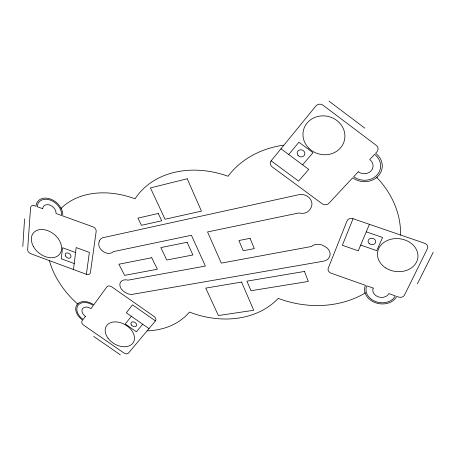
<?xml version="1.0" encoding="UTF-8"?>
<svg xmlns="http://www.w3.org/2000/svg" width="456" height="456" viewBox="0 0 456 456"><rect width="100%" height="100%" fill="white"/><g stroke="black" fill="none" stroke-linecap="round" stroke-linejoin="round"><path stroke-width="0.68" d="M400.459 234.971L400.545 231.79A94.278 79.122 18 0 0 379.671 180.605L376.702 177.452L377.083 177.139M22.8 246.451L24.573 218.914M73.507 269.536L76.163 247.568L89.37 252.396L86.401 274.307L30.957 253.804A3.961 2.77 39.1 0 1 27.651 249.483L30.563 207.719A4.161 3.004 41.6 0 1 34.491 205.741L35.973 206.272A15.025 10.984 41 0 1 50.445 199.027A15.025 10.984 41 0 1 62.768 215.939L92.847 226.792A4.155 3.107 37.9 0 1 96.17 231.431L90.408 272.654A3.961 2.856 35.6 0 1 86.401 274.307M353.058 218.703A4.788 4.041 11.6 0 0 347.022 220.932L328.229 268.282A4.549 3.665 14.9 0 0 331.142 273.19L365.444 285.331A16.695 13.133 10.3 0 0 375.522 302.75A16.695 13.133 10.3 0 0 396.669 296.383L398.413 296.998A4.697 3.671 8.6 0 0 404.432 295.203L427.449 248.6A4.976 4.036 4.2 0 0 424.644 243.276L353.058 218.703L342.359 245.299L358.245 250.834L369.423 224.318M417.411 283.763L433.2 252.316M131.356 316.304L125.229 323.999L136.452 331.814L142.699 324.222M271.126 160.837L315.905 105.946A5.107 4.794 16.3 0 1 323.047 105.245L376.211 145.299A5.153 4.634 3.8 0 1 376.907 151.842L375.59 153.25A18.189 16.148 6.9 0 1 378.212 176.044A18.189 16.148 6.9 0 1 352.693 177.777L328.782 203.404A4.782 4.127 15.2 0 1 322.147 203.729L272.255 166.936A4.777 4.229 25.1 0 1 271.126 160.837L298.566 181.095L308.758 169.393L280.959 148.781M288.705 154.527L298.931 142.221L313.004 152.697L302.602 164.827M155.445 320.899L128.478 353.069A3.705 2.542 30.1 0 1 123.815 352.933L83.613 325.134A3.739 2.565 33.2 0 1 82.051 320.944L82.661 320.112A13.64 9.485 33.5 0 1 77.024 304.654A13.64 9.485 33.5 0 1 93.833 304.773L106.858 286.887A3.927 2.833 33.5 0 1 111.766 286.847L154.082 316.492A3.893 2.804 29.8 0 1 155.445 320.899L132.525 304.853L126.306 312.776L148.987 328.605M77.953 303.622L77.623 303.958L75.058 301.655A82.804 61.685 34.2 0 1 50.114 263.163L49.413 260.627M283.883 145.196L280.503 145.652A94.278 79.122 18 0 0 228.074 176.227L228 176.244A87.706 69.956 28.7 0 0 135.079 198.787L135.01 198.805A82.804 61.685 34.2 0 0 62.347 207.138L61.121 208.381L60.904 207.964M147.128 330.822L149.591 330.742A82.804 61.685 34.2 0 0 189.422 312.086A87.706 69.956 28.7 0 0 278.2 298.401L278.268 298.389A94.278 79.122 18 0 0 363.187 294.177L365.108 293.008L364.92 292.416M366.253 231.836L382.573 237.462L376.753 250.652L360.673 245.066M75.565 252.538L62.489 247.745L61.315 258.774L74.231 263.539M93.691 336.42L120.338 354.831M329.05 101.169L364.76 128.125M99.442 240.945L98.998 242.233A8.704 6.504 36.1 0 0 103.375 251.666A8.704 6.504 36.1 0 0 113.396 251.621L191.429 235.273L205.382 266.053L128.079 280.155A8.419 6.167 32.7 0 0 119.991 283.489A8.419 6.167 32.7 0 0 124.99 292.256L126.494 293.088A8.419 6.167 32.5 0 0 132.639 294.302L323.435 261.208A9.69 7.934 16.1 0 0 330.093 254.921A9.69 7.934 16.1 0 0 325.145 246.633A29.663 23.957 17.3 0 0 322.546 245.254A9.684 7.94 16.3 0 0 312.069 246.035L311.522 246.491L221.302 263.118L207.548 231.927L299.045 212.935L299.78 213.129A9.952 8.533 19 0 0 310.086 209.213A30.808 26.579 22.1 0 0 311.345 206.938A9.969 8.561 18.9 0 0 309.168 197.682A9.969 8.561 18.9 0 0 298.948 194.683L103.415 237.587A8.721 6.526 36.2 0 0 99.442 240.945M85.403 316.339L83.146 319.445A12.432 8.641 33.5 0 1 78.01 305.36A12.432 8.641 33.5 0 1 93.326 305.469L90.989 308.672A6.823 4.742 33.5 0 0 82.593 308.615A6.823 4.742 33.5 0 0 85.403 316.339M358.291 171.781L353.685 176.723A16.576 14.717 7 0 0 376.935 175.144A16.576 14.717 7 0 0 374.547 154.367L369.736 159.52A9.091 8.077 7 0 1 371.059 170.92A9.091 8.077 7 0 1 358.291 171.781M187.239 178.78L150.434 187.9L165.049 219.239L201.438 211.134L187.239 178.78M158.278 213.476L137.946 218.116L141.428 225.298L161.709 220.79L158.278 213.476M187.097 242.267L160.843 247.602L166.782 260.023L192.916 254.967L187.097 242.267M151.751 257.731L118.896 264.218L124.636 275.378L157.36 269.217L151.751 257.731M250.07 238.328L238.904 240.534L243.202 250.714L254.317 248.605L250.07 238.328M241.549 282.065L205.759 288.112L218.378 315.529L253.747 310.274L241.549 282.065M304.477 271.434L246.918 281.158L251.017 290.728L308.324 281.443L304.477 271.434M373.219 288.084L366.823 285.821A15.208 11.964 10.3 0 0 376 301.701A15.208 11.964 10.3 0 0 395.272 295.887L388.831 293.607A8.345 6.566 10.3 0 1 378.241 296.833A8.345 6.566 10.3 0 1 373.219 288.084M42.647 208.683L37.158 206.699A13.691 10.009 41 0 1 50.342 200.11A13.691 10.009 41 0 1 61.571 215.511L56.042 213.516A7.513 5.489 41 0 0 49.881 205.097A7.513 5.489 41 0 0 42.647 208.683M298.064 155.45A3.91 3.517 20.3 0 0 304.654 154.766A3.91 3.517 20.3 0 0 300.327 149.79A3.91 3.517 20.3 0 0 298.064 155.45M308.883 148.234A21.09 19.334 15 0 0 344.12 141.434A21.09 19.334 15 0 0 318.829 116.246A21.09 19.334 15 0 0 308.883 148.234M369.531 243.783A3.836 3.169 9.6 0 0 375.676 242.068A3.836 3.169 9.6 0 0 370.489 238.38A3.836 3.169 9.6 0 0 369.531 243.783M385.719 267.946A20.32 16.49 7.2 0 0 417.856 257.805A20.32 16.49 7.2 0 0 389.561 239.639A20.32 16.49 7.2 0 0 385.719 267.946M65.499 255.953A3.198 2.303 37.4 0 0 70.515 257.663A3.198 2.303 37.4 0 0 68.292 253.091A3.198 2.303 37.4 0 0 65.499 255.953M33.345 246.354A16.878 12.021 39 0 0 59.576 254.266A16.878 12.021 39 0 0 46.529 230.234A16.878 12.021 39 0 0 33.345 246.354M131.493 325.094A3.067 2.172 30.7 0 0 136.412 325.852A3.067 2.172 30.7 0 0 133.448 321.873A3.067 2.172 30.7 0 0 131.493 325.094M107.998 338.175A15.795 10.99 31 0 0 133.255 342.644A15.795 10.99 31 0 0 118.258 322.141A15.795 10.99 31 0 0 107.998 338.175"/></g></svg>
